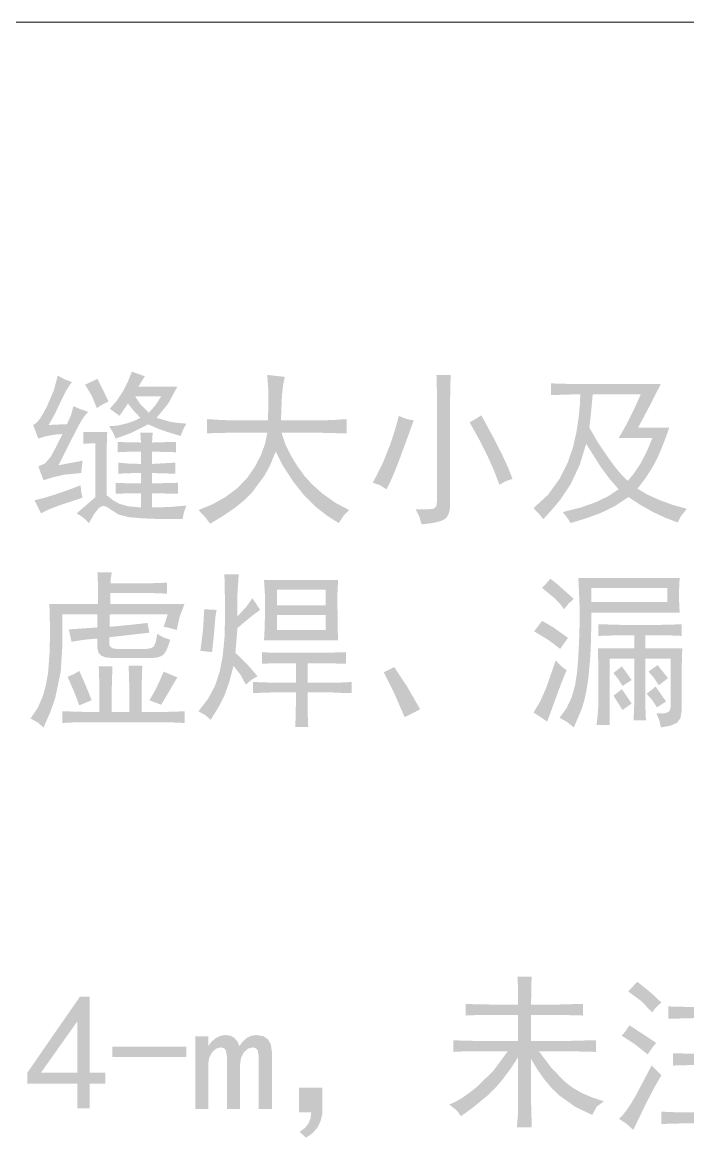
# Model space of a CAD drawing. Header units: millimetres. Extents: x 3 to 591, y 5 to 206.
# Drawn here: x 188.22 to 199.8, y 185.42 to 204.82 of the extents above; entities that cross this region are included whole.
import ezdxf

# ---------------------------------------------------------------- set-up
doc = ezdxf.new("R2010")
doc.units = ezdxf.units.MM

msp = doc.modelspace()

# ---------------------------------------------------------------- hatches: boundary and pattern name
h = msp.add_hatch(color=7)
h.paths.add_polyline_path([(189.689007, 196.598349), (189.8018, 196.508983), (189.915006, 196.445662), (190.064523, 196.404597), (190.287627, 196.383375), (190.287627, 196.631973), (190.047573, 196.629148), (189.847206, 196.620949), (189.847206, 196.812772), (190.047573, 196.804366), (190.287627, 196.801748), (190.287627, 196.982546), (190.075547, 196.979652), (189.892406, 196.970971), (189.892406, 197.163345), (190.075547, 197.146257), (190.287627, 197.140745), (190.287627, 197.355168), (190.067279, 197.352343), (189.88083, 197.344143), (189.88083, 197.524942), (190.067279, 197.51626), (190.287627, 197.513366), (190.276603, 197.683141), (190.491026, 197.683141), (190.480001, 197.513366), (190.897822, 197.524942), (190.897822, 197.344143), (190.480001, 197.355168), (190.480001, 197.140745), (190.886798, 197.163345), (190.886798, 196.970971), (190.480001, 196.982546), (190.480001, 196.801748), (190.931998, 196.812772), (190.931998, 196.620949), (190.480001, 196.631973), (190.480001, 196.383375), (190.793367, 196.391781), (191.078621, 196.417551), (191.033559, 196.296076), (191.010822, 196.179977), (190.530713, 196.185489), (190.297549, 196.195411), (190.084229, 196.213601), (189.900398, 196.259145), (189.756256, 196.349751), (189.696638, 196.392953), (189.641878, 196.410109), (189.59208, 196.401221), (189.547345, 196.366287), (189.463767, 196.254942), (189.383083, 196.112177), (189.278559, 196.211051), (189.16866, 196.2814), (189.496082, 196.564174), (189.496082, 197.502342), (189.281659, 197.490767), (189.281659, 197.694165), (189.700032, 197.694165), (189.689007, 197.377768)])
h.paths.add_polyline_path([(189.915006, 197.976939), (189.745231, 198.100962), (189.862502, 198.235183), (189.965717, 198.389248), (190.054601, 198.560055), (190.129428, 198.745333), (190.355427, 198.665958), (190.242427, 198.485159), (190.920422, 198.485159), (190.762223, 198.191361), (190.558825, 197.942763), (190.790335, 197.874964), (190.916081, 197.855051), (191.078621, 197.84134), (191.025015, 197.747909), (190.977197, 197.626366), (190.739624, 197.699677), (190.589969, 197.751905), (190.412202, 197.829764), (190.123916, 197.68259), (189.847206, 197.581166), (189.796288, 197.696921), (189.734207, 197.79614), (189.885033, 197.80868), (190.044541, 197.846852), (190.18455, 197.896048), (190.276603, 197.942763), (190.15506, 198.072643), (190.061629, 198.191361)])
h.paths.add_polyline_path([(188.41129, 197.81874), (188.459875, 197.84686), (188.515539, 197.908932), (188.578334, 198.005007), (188.648313, 198.135137), (188.769925, 198.417497), (188.840687, 198.677533), (188.964986, 198.609458), (189.089285, 198.564534), (189.047531, 198.514218), (189.001642, 198.442715), (188.951619, 198.350128), (188.897462, 198.236561), (188.787081, 198.0076), (188.682488, 197.81874), (188.869006, 197.826939), (188.998886, 197.829764), (189.072129, 197.993544), (189.111885, 198.146162), (189.221921, 198.098137), (189.372059, 198.044738), (189.335282, 198.01145), (189.292821, 197.957026), (189.244779, 197.881415), (189.19126, 197.784564), (189.127595, 197.662298), (189.049873, 197.510473), (188.958096, 197.329088), (188.852263, 197.118145), (188.899409, 197.127128), (188.984692, 197.143294), (189.108216, 197.166592), (189.270084, 197.196969), (189.247484, 196.982546), (188.953686, 196.953883), (188.78405, 196.915849), (188.592089, 196.857972), (188.50169, 197.095545), (188.622957, 197.154525), (188.716112, 197.264768), (188.806718, 197.431442), (188.920062, 197.660541), (188.82794, 197.654822), (188.7106, 197.637941), (188.593536, 197.612241), (188.50169, 197.581166)])
h.paths.add_polyline_path([(189.270084, 196.553149), (188.874311, 196.422511), (188.684969, 196.350509), (188.546889, 196.2814), (188.43389, 196.50795), (188.60332, 196.54998), (188.795487, 196.609373), (189.007292, 196.682685), (189.23646, 196.767572), (189.250171, 196.646098)])
h.paths.add_polyline_path([(189.530257, 198.620758), (189.593182, 198.494357), (189.646288, 198.386354), (189.689472, 198.296747), (189.722631, 198.225537), (189.626238, 198.179992), (189.518682, 198.112537), (189.433932, 198.32131), (189.315283, 198.519334)])
h.paths.add_polyline_path([(190.423226, 198.033162), (190.538981, 198.16008), (190.6382, 198.315936), (190.186203, 198.315936), (190.27929, 198.177443)])
h = msp.add_hatch(color=7)
h.dxf.hatch_style = 2
h.paths.add_polyline_path([(192.49674, 197.897564), (192.501399, 198.079034), (192.503837, 198.228155), (192.504104, 198.344823), (192.502252, 198.428935), (192.485716, 198.688557), (192.790538, 198.654933), (192.760841, 198.516372), (192.739826, 198.32696), (192.722738, 197.897564), (193.299309, 197.897564), (193.592763, 197.903076), (193.864305, 197.920163), (193.864305, 197.671565), (193.400733, 197.683141), (192.734314, 197.683141), (192.796256, 197.489251), (192.892512, 197.29288), (193.006614, 197.106501), (193.124023, 196.942859), (193.264996, 196.785762), (193.451445, 196.620398), (193.670553, 196.465024), (193.909505, 196.338176), (193.818899, 196.247914), (193.728706, 196.112177), (193.526617, 196.239439), (193.327421, 196.394399), (193.129328, 196.59077), (192.931649, 196.840884), (192.758016, 197.107948), (192.632339, 197.355168), (192.538839, 197.127722), (192.439965, 196.942859), (192.219479, 196.643549), (192.083742, 196.507674), (191.914105, 196.3718), (191.714841, 196.236201), (191.490772, 196.100602), (191.394447, 196.227864), (191.287374, 196.338176), (191.52288, 196.434225), (191.755907, 196.564174), (191.966333, 196.720995), (192.134591, 196.897659), (192.267434, 197.088173), (192.372165, 197.287368), (192.445684, 197.487942), (192.485716, 197.683141), (191.863394, 197.683141), (191.620376, 197.680247), (191.433997, 197.671565), (191.433997, 197.920163), (191.620376, 197.908863), (191.863394, 197.897564)])
h = msp.add_hatch(color=7)
h.paths.add_polyline_path([(195.677645, 198.688557), (195.669239, 198.501971), (195.666621, 198.259161), (195.666621, 196.44015), (195.659507, 196.342585), (195.638233, 196.264864), (195.602904, 196.206986), (195.553622, 196.168952), (195.487071, 196.142907), (195.400728, 196.120997), (195.294645, 196.10322), (195.168873, 196.089577), (195.131942, 196.222282), (195.066899, 196.3492), (195.179347, 196.349923), (195.268643, 196.352094), (195.334789, 196.355711), (195.377784, 196.360775), (195.424913, 196.400463), (195.440623, 196.496374), (195.440623, 198.259161), (195.429047, 198.688557)])
h.paths.add_polyline_path([(195.033275, 197.897564), (194.922756, 197.593706), (194.795701, 197.247681), (194.729986, 197.075719), (194.668508, 196.927011), (194.611371, 196.801661), (194.558678, 196.699773), (194.442578, 196.773015), (194.321104, 196.812772), (194.493428, 197.150253), (194.626478, 197.485254), (194.677835, 197.640913), (194.719426, 197.774711), (194.751199, 197.886703), (194.773101, 197.976939), (194.905875, 197.923195)])
h.paths.add_polyline_path([(196.209017, 197.987963), (196.412208, 197.613627), (196.570338, 197.304249), (196.683406, 197.05988), (196.751413, 196.880571), (196.638207, 196.843709), (196.525414, 196.779148), (196.429081, 197.028952), (196.310371, 197.293018), (196.169234, 197.571347), (196.005618, 197.863939), (196.10153, 197.917269)])
h = msp.add_hatch(color=7)
h.paths.add_polyline_path([(199.333147, 198.530359), (199.255425, 198.382082), (199.15786, 198.185849), (198.937925, 197.77354), (199.480321, 197.77354), (199.402798, 197.556818), (199.328944, 197.370533), (199.258707, 197.214737), (199.192036, 197.089482), (199.060433, 196.884912), (198.92635, 196.711348), (199.080139, 196.617848), (199.293459, 196.518974), (199.537854, 196.428506), (199.785143, 196.360775), (199.683513, 196.23372), (199.626945, 196.123202), (199.416406, 196.201638), (199.203129, 196.301313), (198.987061, 196.422176), (198.768151, 196.564174), (198.529268, 196.404528), (198.287491, 196.287464), (198.034553, 196.195686), (197.762183, 196.112177), (197.716708, 196.188245), (197.626584, 196.304), (197.928581, 196.379637), (198.191304, 196.470881), (198.414753, 196.577627), (198.598928, 196.699773), (198.443348, 196.879193), (198.293555, 197.078458), (198.033381, 197.490767), (197.920382, 197.123657), (197.767695, 196.795684), (197.580833, 196.513462), (197.456741, 196.364909), (197.287587, 196.179977), (197.216549, 196.267689), (197.117813, 196.372351), (197.37213, 196.606411), (197.569809, 196.880571), (197.714021, 197.167134), (197.807383, 197.440055), (197.865261, 197.699746), (197.903294, 197.948275), (197.924378, 198.170002), (197.931406, 198.34956), (197.795807, 198.34956), (197.423186, 198.338536), (197.423186, 198.541934), (197.795807, 198.530359)])
h.paths.add_polyline_path([(198.089605, 197.77354), (198.219761, 197.544579), (198.406554, 197.264768), (198.50908, 197.124217), (198.601684, 197.007695), (198.684366, 196.915255), (198.757127, 196.846947), (198.861238, 196.969317), (198.97155, 197.134682), (199.081517, 197.342628), (199.186524, 197.592741), (198.598928, 197.592741), (198.680439, 197.729581), (198.768151, 197.892051), (198.866956, 198.093934), (198.983125, 198.34956), (198.14638, 198.34956), (198.138439, 198.245682), (198.126261, 198.115087), (198.109948, 197.957724)])
h = msp.add_hatch(color=7)
h.paths.add_polyline_path([(189.779407, 195.256738), (189.762319, 195.146771), (189.756807, 195.064915), (190.378026, 195.064915), (190.547456, 195.067534), (190.739624, 195.07594), (190.739624, 194.884117), (190.547456, 194.892316), (190.378026, 194.895141), (189.756807, 194.895141), (189.756807, 194.703318), (191.044997, 194.703318), (190.96011, 194.482832), (190.909398, 194.251322), (190.78503, 194.287702), (190.6834, 194.307546), (190.751199, 194.52252), (189.745231, 194.52252), (189.745231, 194.307546), (189.968482, 194.328526), (190.152097, 194.34682), (190.296128, 194.362426), (190.400626, 194.375345), (190.434802, 194.206122), (190.318745, 194.192479), (190.163259, 194.174703), (189.968396, 194.152792), (189.734207, 194.126747), (189.734207, 194.025323), (189.742682, 193.980554), (189.768107, 193.948705), (189.810481, 193.92967), (189.869806, 193.923349), (190.378026, 193.923349), (190.455679, 193.93327), (190.508113, 193.963036), (190.543391, 194.037932), (190.570401, 194.183522), (190.677405, 194.12406), (190.796399, 194.081547), (190.762094, 193.975292), (190.727015, 193.89379), (190.691211, 193.836989), (190.654736, 193.804837), (190.577015, 193.775072), (190.491026, 193.76515), (189.779407, 193.76515), (189.670249, 193.775709), (189.592407, 193.807456), (189.545777, 193.860493), (189.530257, 193.934924), (189.530257, 194.104147), (189.315421, 194.084303), (189.078261, 194.047923), (189.033061, 194.262346), (189.530257, 194.296521), (189.530257, 194.52252), (188.920062, 194.52252), (188.920062, 193.991148), (188.891399, 193.528127), (188.795487, 193.070067), (188.710738, 192.825741), (188.592089, 192.555784), (188.49604, 192.640671), (188.366091, 192.713982), (188.493421, 192.902291), (188.581065, 193.104243), (188.637426, 193.310122), (188.671464, 193.51104), (188.699576, 193.889724), (188.705088, 194.273922), (188.694064, 194.703318), (189.541282, 194.703318), (189.541282, 194.895141), (189.538457, 195.064571), (189.530257, 195.256738)])
h.paths.add_polyline_path([(189.790431, 193.618527), (189.779407, 193.245354), (189.779407, 192.826981), (190.084229, 192.826981), (190.084229, 193.279529), (190.073204, 193.629551), (190.310227, 193.629551), (190.299203, 193.279529), (190.299203, 192.826981), (190.671824, 192.826981), (190.844148, 192.829875), (191.044997, 192.838557), (191.044997, 192.635159), (190.844148, 192.643565), (190.671824, 192.646183), (189.326859, 192.646183), (189.111885, 192.643565), (188.920062, 192.635159), (188.920062, 192.838557), (189.326859, 192.826981), (189.563881, 192.826981), (189.563881, 193.290553), (189.552857, 193.618527)])
h.paths.add_polyline_path([(190.920422, 193.426152), (190.838153, 193.290485), (190.773248, 193.177554), (190.6382, 192.951556), (190.434802, 193.030931), (190.512178, 193.161983), (190.564337, 193.262441), (190.613947, 193.3711), (190.6834, 193.528127)])
h.paths.add_polyline_path([(189.21386, 193.539152), (189.27594, 193.402175), (189.326859, 193.285041), (189.374677, 193.167701), (189.428282, 193.030931), (189.21386, 192.940532), (189.172588, 193.051808), (189.139997, 193.137867), (189.121307, 193.184178), (189.093419, 193.249557), (189.056436, 193.334056), (189.010461, 193.437728), (189.123323, 193.485546)])
h = msp.add_hatch(color=7)
h.paths.add_polyline_path([(192.428389, 194.070523), (192.433772, 194.156099), (192.43838, 194.26648), (192.442264, 194.401666), (192.445477, 194.561656), (192.443754, 194.87385), (192.428389, 195.121139), (193.71713, 195.121139), (193.706106, 194.895141), (193.706744, 194.627466), (193.708724, 194.40077), (193.712152, 194.215105), (193.71713, 194.070523)])
h.paths.add_polyline_path([(193.18631, 193.16653), (193.18631, 193.030931), (193.188928, 192.779301), (193.197334, 192.567359), (192.971336, 192.567359), (192.980018, 192.759526), (192.982912, 192.996756), (192.982912, 193.16653), (192.587139, 193.16653), (192.236566, 193.154955), (192.236566, 193.347329), (192.587139, 193.335753), (192.982912, 193.335753), (192.982912, 193.674751), (192.734314, 193.674751), (192.541802, 193.671926), (192.394765, 193.663726), (192.394765, 193.867125), (192.538908, 193.858443), (192.722738, 193.855549), (193.502708, 193.855549), (193.852729, 193.867125), (193.852729, 193.663726), (193.513732, 193.674751), (193.18631, 193.674751), (193.18631, 193.335753), (193.547907, 193.335753), (193.767842, 193.338647), (193.954704, 193.347329), (193.954704, 193.154955), (193.790649, 193.157848), (193.593107, 193.16653)])
h.paths.add_polyline_path([(192.36059, 194.601343), (192.285039, 194.547488), (192.193985, 194.476838), (192.087428, 194.389341), (191.965368, 194.284946), (191.931193, 193.855549), (192.13466, 193.657938), (192.31539, 193.448752), (192.207903, 193.383916), (192.111992, 193.302129), (192.018836, 193.474108), (191.897569, 193.629551), (191.82536, 193.351325), (191.744882, 193.126843), (191.641529, 192.919034), (191.501796, 192.691382), (191.402853, 192.773651), (191.287374, 192.838557), (191.455219, 193.056149), (191.575108, 193.279529), (191.656963, 193.523786), (191.710707, 193.804837), (191.740473, 194.116963), (191.750394, 194.45472), (191.747569, 194.827548), (191.73937, 195.223114), (191.987968, 195.223114), (191.965368, 194.872541), (191.965368, 194.488344), (192.126185, 194.663493), (192.224991, 194.804742)])
h.paths.add_polyline_path([(193.502708, 194.680718), (193.502708, 194.951916), (192.654939, 194.951916), (192.654939, 194.680718)])
h.paths.add_polyline_path([(193.502708, 194.251322), (193.502708, 194.510944), (192.654939, 194.510944), (192.654939, 194.251322)])
h.paths.add_polyline_path([(191.603771, 194.601343), (191.58379, 194.495372), (191.569596, 194.335658), (191.552577, 194.125162), (191.524396, 193.867125), (191.320998, 193.889724), (191.36606, 194.239953), (191.388797, 194.612919)])
h = msp.add_hatch(color=7)
h.paths.add_polyline_path([(198.123781, 194.556144), (198.122342, 194.313893), (198.118062, 194.095672), (198.110991, 193.901533), (198.101181, 193.731526), (198.074171, 193.440415), (198.038893, 193.200154), (197.996381, 193.007918), (197.948494, 192.861157), (197.890479, 192.722733), (197.818407, 192.555784), (197.699689, 192.654933), (197.569809, 192.725558), (197.689767, 192.886788), (197.77872, 193.076131), (197.83956, 193.286557), (197.875182, 193.51104), (197.894682, 193.753781), (197.908807, 194.01926), (197.917488, 194.275093), (197.920382, 194.488344), (197.918797, 194.667765), (197.914319, 194.79923), (197.907291, 194.941926), (197.897782, 195.155315), (199.66112, 195.155315), (199.652438, 195.025159), (199.649544, 194.861517), (199.652438, 194.694568), (199.66112, 194.556144)])
h.paths.add_polyline_path([(198.85855, 192.680358), (198.870126, 192.951556), (198.870126, 193.754126), (198.440729, 193.754126), (198.440729, 192.600983), (198.21418, 192.600983), (198.23926, 192.830151), (198.247804, 193.041955), (198.247804, 193.561751), (198.23678, 193.934924), (198.870126, 193.934924), (198.870126, 194.160922), (198.621528, 194.160922), (198.247804, 194.149347), (198.247804, 194.352745), (198.621528, 194.341721), (199.333147, 194.341721), (199.496996, 194.344339), (199.694744, 194.352745), (199.694744, 194.149347), (199.502577, 194.158029), (199.333147, 194.160922), (199.061949, 194.160922), (199.061949, 193.934924), (199.70632, 193.934924), (199.694744, 193.584351), (199.694744, 192.849581), (199.673384, 192.716945), (199.609857, 192.635159), (199.498374, 192.587203), (199.333147, 192.555784), (199.307791, 192.680289), (199.254323, 192.804382), (199.367193, 192.799024), (199.446215, 192.816095), (199.49144, 192.855696), (199.502921, 192.917932), (199.502921, 193.754126), (199.061949, 193.754126), (199.061949, 192.963132), (199.073524, 192.680358)])
h.paths.add_polyline_path([(199.446146, 194.736942), (199.446146, 194.98554), (198.123781, 194.98554), (198.123781, 194.736942)])
h.paths.add_polyline_path([(197.694384, 193.550727), (197.672878, 193.504115), (197.643052, 193.432078), (197.604854, 193.334616), (197.558234, 193.21173), (197.355386, 192.657758), (197.250656, 192.731277), (197.117813, 192.815957), (197.235084, 193.013499), (197.338299, 193.245354), (197.50201, 193.71995), (197.600884, 193.621076)])
h.paths.add_polyline_path([(197.264987, 194.40952), (197.362208, 194.357017), (197.473898, 194.290458), (197.716984, 194.115723), (197.581385, 193.923349), (197.389011, 194.069972), (197.129388, 194.228722)])
h.paths.add_polyline_path([(197.41161, 195.143739), (197.500632, 195.0747), (197.609497, 194.980028), (197.818407, 194.793718), (197.730695, 194.71448), (197.649184, 194.612919), (197.579662, 194.705936), (197.484922, 194.804742), (197.264987, 194.98554), (197.346774, 195.070221)])
h.paths.add_polyline_path([(199.242748, 193.267954), (199.423546, 193.008331), (199.265347, 192.906356), (199.18611, 193.02783), (199.084549, 193.14393)])
h.paths.add_polyline_path([(199.276923, 193.641126), (199.457721, 193.415128), (199.299523, 193.290553), (199.208917, 193.423396), (199.118724, 193.528127)])
h.paths.add_polyline_path([(198.655152, 193.222754), (198.824926, 192.974156), (198.666728, 192.861157), (198.508529, 193.109755)])
h.paths.add_polyline_path([(198.655152, 193.618527), (198.731358, 193.513796), (198.824926, 193.380953), (198.666728, 193.279529), (198.587421, 193.40369), (198.508529, 193.505527)])
h = msp.add_hatch(color=7)
h.dxf.hatch_style = 2
h.paths.add_polyline_path([(194.875076, 192.736582), (194.69407, 193.151992), (194.513479, 193.516552), (194.694277, 193.606951), (194.920069, 193.26506), (195.146274, 192.872732)])
h = msp.add_hatch(color=7)
h.dxf.hatch_style = 2
h.paths.add_polyline_path([(196.850277, 187.737705), (196.849467, 187.895215), (196.847107, 188.028747), (196.8433, 188.138301), (196.83815, 188.223877), (197.087299, 188.223877), (197.082321, 188.142642), (197.078893, 188.034535), (197.076912, 187.899556), (197.076275, 187.737705), (197.573471, 187.737705), (197.980268, 187.749281), (197.980268, 187.545882), (197.573471, 187.556907), (197.076275, 187.556907), (197.076275, 187.10491), (197.742694, 187.10491), (198.206266, 187.116486), (198.206266, 186.913087), (197.75427, 186.924111), (197.211874, 186.924111), (197.424919, 186.640167), (197.657807, 186.398803), (197.791666, 186.294512), (197.950227, 186.202364), (198.133592, 186.122309), (198.341865, 186.054294), (198.217428, 185.960932), (198.138467, 185.81672), (197.842809, 185.957693), (197.567408, 186.155717), (197.437183, 186.279939), (197.311919, 186.426846), (197.191617, 186.596388), (197.076275, 186.788513), (197.076275, 185.997519), (197.087299, 185.601746), (196.827126, 185.601746), (196.844489, 185.791157), (196.850277, 185.997519), (196.850277, 186.822688), (196.714996, 186.615457), (196.581215, 186.435252), (196.448983, 186.282023), (196.318354, 186.155717), (196.072787, 185.952181), (195.855333, 185.79412), (195.781746, 185.895819), (195.651935, 185.997519), (195.754564, 186.042692), (195.870629, 186.110449), (196.00013, 186.20084), (196.143067, 186.313916), (196.424187, 186.590488), (196.668927, 186.924111), (196.103931, 186.924111), (195.883514, 186.921287), (195.719734, 186.913087), (195.719734, 187.116486), (195.905769, 187.107804), (196.126531, 187.10491), (196.850277, 187.10491), (196.850277, 187.556907), (196.375129, 187.556907), (196.129218, 187.554082), (195.934157, 187.545882), (195.934157, 187.749281), (196.123499, 187.740599), (196.352529, 187.737705)])
h = msp.add_hatch(color=7)
h.paths.add_polyline_path([(200.573578, 187.692506), (200.805019, 187.695399), (201.070774, 187.704081), (201.070774, 187.489107), (200.796269, 187.497789), (200.584602, 187.500683), (200.358604, 187.500683), (200.358604, 186.878912), (200.573578, 186.878912), (200.782419, 186.881806), (201.025574, 186.890487), (201.025574, 186.675513), (200.788207, 186.684195), (200.573578, 186.687089), (200.358604, 186.687089), (200.358604, 185.86192), (200.641377, 185.86192), (201.206373, 185.873495), (201.206373, 185.658521), (200.652402, 185.669546), (199.827783, 185.669546), (199.55879, 185.666927), (199.34106, 185.658521), (199.34106, 185.873495), (199.555621, 185.864814), (199.838808, 185.86192), (200.132606, 185.86192), (200.132606, 186.687089), (199.951807, 186.687089), (199.544459, 186.675513), (199.544459, 186.890487), (199.963382, 186.878912), (200.132606, 186.878912), (200.132606, 187.500683), (199.918183, 187.500683), (199.465635, 187.489107), (199.465635, 187.704081), (199.929207, 187.692506)])
h.paths.add_polyline_path([(199.34106, 186.50629), (199.209733, 186.27602), (199.06435, 185.992006), (198.993958, 185.848234), (198.93571, 185.727768), (198.889555, 185.630556), (198.85544, 185.556546), (198.736722, 185.661208), (198.606842, 185.748921), (198.670938, 185.815704), (198.739271, 185.902847), (198.811945, 186.010455), (198.889064, 186.13863), (199.171837, 186.675513)])
h.paths.add_polyline_path([(198.78764, 187.376108), (199.033207, 187.215222), (199.250661, 187.071286), (199.180037, 186.980749), (199.104038, 186.867888), (198.883414, 187.045654), (198.652041, 187.195309), (198.719841, 187.27434)])
h.paths.add_polyline_path([(198.923239, 188.133478), (199.163156, 187.94131), (199.34106, 187.771881), (199.250592, 187.689681), (199.182862, 187.602106), (198.982426, 187.805436), (198.76504, 187.963703)])
h.paths.add_polyline_path([(199.918183, 188.099302), (200.076382, 188.234901), (200.240024, 188.082421), (200.437979, 187.873304), (200.25718, 187.726681), (200.076106, 187.93821)])
h = msp.add_hatch(color=7)
h.paths.add_polyline_path([(189.179684, 186.359116), (188.309867, 186.359116), (188.309867, 186.55149), (189.224884, 187.873304), (189.394658, 187.873304), (189.394658, 186.55149), (189.666407, 186.55149), (189.666407, 186.359116), (189.394658, 186.359116), (189.394658, 185.929719), (189.179684, 185.929719)])
h.paths.add_polyline_path([(189.179684, 186.55149), (189.179684, 187.443907), (188.546889, 186.55149)])
h = msp.add_hatch(color=7)
h.dxf.hatch_style = 2
h.paths.add_polyline_path([(192.564539, 185.918695), (192.33799, 185.918695), (192.33799, 186.833712), (192.31539, 186.946711), (192.281353, 186.980473), (192.224991, 186.991911), (192.148785, 186.970551), (192.078367, 186.907024), (192.027518, 186.809872), (192.010568, 186.687089), (192.010568, 185.918695), (191.78457, 185.918695), (191.78457, 186.833712), (191.76197, 186.946711), (191.727932, 186.980473), (191.671571, 186.991911), (191.595089, 186.970551), (191.524396, 186.907024), (191.473547, 186.809872), (191.456597, 186.687089), (191.456597, 185.918695), (191.230598, 185.918695), (191.230598, 187.184285), (191.456597, 187.184285), (191.456597, 187.014511), (191.518608, 187.094782), (191.592196, 187.155622), (191.674189, 187.194069), (191.76197, 187.206885), (191.845066, 187.194069), (191.914105, 187.155622), (191.966264, 187.094782), (191.998992, 187.014511), (192.059695, 187.094782), (192.129079, 187.155622), (192.206387, 187.194069), (192.29279, 187.206885), (192.411439, 187.18835), (192.496189, 187.133022), (192.547314, 187.04407), (192.564539, 186.924111)])
h = msp.add_hatch(color=7)
h.dxf.hatch_style = 2
h.paths.add_polyline_path([(191.076062, 186.822688), (189.78732, 186.822688), (189.78732, 187.003486), (191.076062, 187.003486)])
h = msp.add_hatch(color=7)
h.dxf.hatch_style = 2
h.paths.add_polyline_path([(193.036025, 186.291316), (193.442822, 186.291316), (193.442822, 185.83932), (193.412126, 185.707132), (193.354765, 185.59334), (193.270739, 185.497945), (193.160048, 185.420947), (193.047049, 185.522922), (193.136036, 185.586588), (193.199598, 185.664309), (193.237735, 185.756086), (193.250448, 185.86192), (193.036025, 185.86192)])

# ---------------------------------------------------------------- linework, layer by layer
at = {"color": 9, "lineweight": 0, "true_color": 0xc0c0c0}
msp.add_lwpolyline([(291.994167, 204.822778), (4.974167, 204.822778)], dxfattribs=at)

doc.saveas('drawing.dxf')
